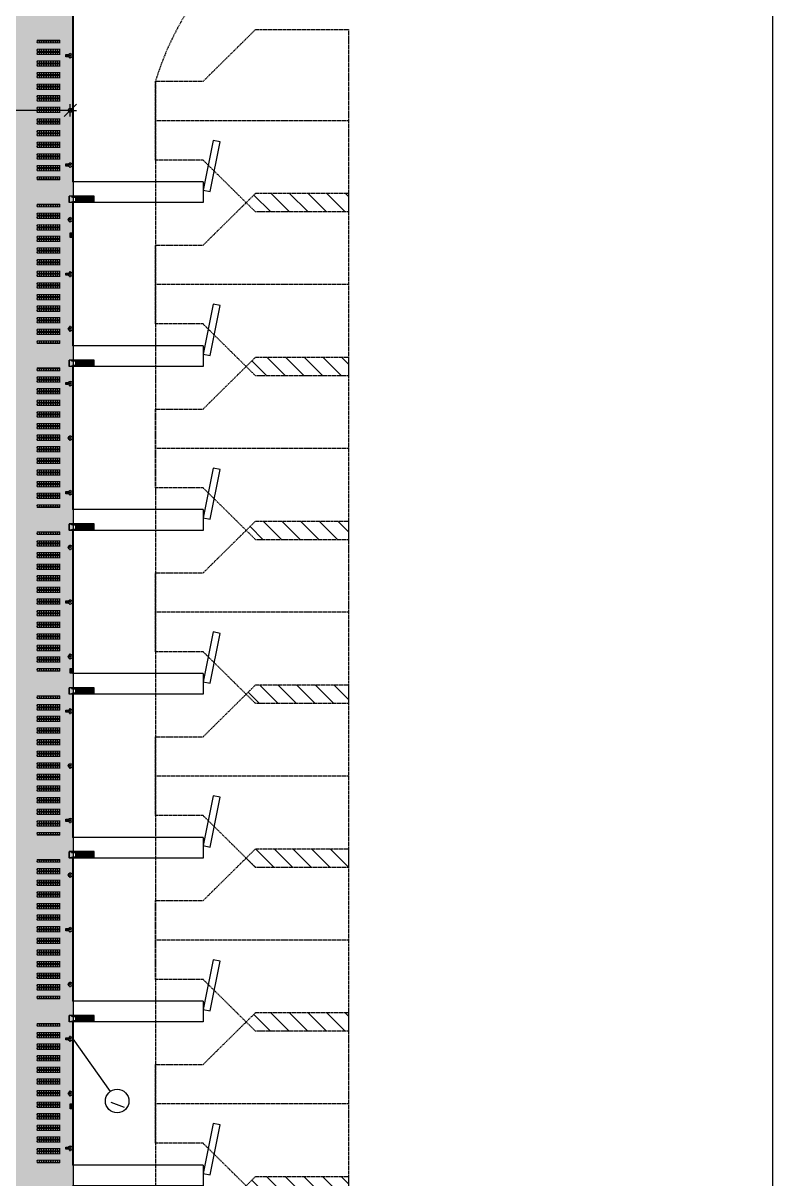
# Model space of a CAD drawing. Header units: millimetres. Extents: x -1 to 12300, y -1929 to 2470.
# Drawn here: x 7260.5 to 7441.1, y -1033.8 to -755.2 of the extents above; entities that cross this region are included whole.
import ezdxf

# ---------------------------------------------------------------- set-up
doc = ezdxf.new("R2010")
doc.units = ezdxf.units.MM
for name, pattern in [('DASHDOTBERNUZ', [0.8, 0.4, -0.2, 0, -0.2]), ('DGN Style 1', [0.6, 0, -0.6]), ('HIDDENBERNUZ', [0.3, 0.2, -0.1])]:
    doc.linetypes.add(name, pattern=pattern)
doc.layers.get('0').update_dxf_attribs({"color": 250})
for name, color, linetype in [('01C', 250, 'Continuous'), ('01cotes', 200, 'Continuous'), ('01TXTINCENDIext', 7, 'Continuous'), ('01TXTINCENDIman', 7, 'Continuous'), ('01TXTmaterial', 31, 'Continuous'), ('05CPIL', 250, 'Continuous'), ('0fingers', 250, 'Continuous'), ('0parquing', 250, 'HIDDENBERNUZ'), ('0serveis', 6, 'HIDDENBERNUZ'), ('0Terminal', 250, 'Continuous'), ('espais terminal', 9, 'Continuous')]:
    doc.layers.add(name, color=color, linetype=linetype)
doc.layers.add('TR-AUX-OFICINES', color=9, linetype='Continuous', plot=False)
doc.layers.add('viewport', color=241, linetype='Continuous', plot=False)
doc.styles.add('_FERROS', font='romans.shx', dxfattribs={"width": 0.9})
doc.styles.add('_PEGATINES', font='romans.shx', dxfattribs={"width": 0.9, "oblique": 20})
doc.dimstyles.new('_100PS1500', dxfattribs={"dimtxt": 3.2, "dimasz": 3, "dimexe": 0.18, "dimexo": 0.0625, "dimgap": 2, "dimtad": 1, "dimrnd": 0.01, "dimzin": 12, "dimdsep": 46, "dimtxsty": '_FERROS', "dimblk": 'OBLIQUE', "dimcen": 0.09, "dimdle": 0.5, "dimse1": 1, "dimse2": 1, "dimclrt": 7, "dimadec": 0, "dimazin": 0, "dimtfac": 1, "dimtix": 1, "dimtmove": 2, "dimatfit": 3, "dimldrblk": 'OBLIQUE', "dimfxl": 1, "dimtvp": 0.882353, "dimtolj": 1, "dimtzin": 0, "dimarcsym": 0})
pattern_1 = [(360, (37.508332, -17.139966), (2e-18, 0.01), [])]

# ---------------------------------------------------------------- blocks, each defined once
blk = doc.blocks.new('PK-PETIT')
at = {"layer": '01C'}
for p, q in [((11.5, -14.75), (-20, -14.75)), ((11.5, -14.75), (11.5, -19.75)), ((11.5, -19.75), (-20, -19.75))]:
    blk.add_line(p, q, dxfattribs=at)
at = {"layer": '0fingers'}
blk.add_lwpolyline([(11.5, -16.75), (13.16, -17.08), (15.57, -5.07), (13.91, -4.74)], close=True, dxfattribs=at)
at = {"layer": '0parquing'}
for points in [[(46.5, -22), (24.14, -22), (11.5, -9.5), (0, -9.5), (0, 9.5), (11.5, 9.5), (24.14, 22), (46.5, 22), (46.5, -22)], [(46.5, 0), (0, 0)]]:
    blk.add_lwpolyline(points, dxfattribs=at)
blk = doc.blocks.new('_PIL0')
at = {"color": 3, "linetype": 'DASHDOTBERNUZ', "ltscale": 0.4}
for p, q in [((0.7, 0), (-0.7, 0)), ((0, -0.7), (0, 0.7))]:
    blk.add_line(p, q, dxfattribs=at)
blk.add_circle((0, 0), 0.5)
blk = doc.blocks.new('A$C365033A8')
at = {"linetype": 'Continuous', "lineweight": 0, "flags": 128}
blk.add_lwpolyline([(0.77, 0.17), (0.63, 0.7), (0, 0.53), (0.14, 0)], close=True, dxfattribs=at)
at = {"linetype": 'DGN Style 1', "lineweight": 0, "flags": 128}
blk.add_lwpolyline([(0.64, 0.64), (0.75, 0.22), (0.77, 0.17), (0.14, 0), (0, 0.53), (0.63, 0.7)], close=True, dxfattribs=at)
at = {"linetype": 'Continuous', "lineweight": 0, "flags": 128}
blk.add_lwpolyline([(0.64, 0.64), (0.13, 0.5), (0.24, 0.09), (0.75, 0.22)], dxfattribs=at)
blk = doc.blocks.new('CADIRES')
at = {"layer": '01C', "xscale": -1, "rotation": 104.8649578604252}
for p in [(0.51, 2.94), (1.06, 2.94), (1.61, 2.94), (2.16, 2.94), (2.71, 2.94), (3.26, 2.94), (3.81, 2.94), (4.36, 2.94), (4.91, 2.94), (5.46, 2.94)]:
    blk.add_blockref('A$C365033A8', p, dxfattribs=at)
at = {"layer": '01C', "rotation": 75.13504216545468}
for p in [(0.51, -0.14), (1.06, -0.14), (1.61, -0.14), (2.16, -0.14), (2.71, -0.14), (3.26, -0.14), (3.81, -0.14), (4.36, -0.14), (4.91, -0.14), (5.46, -0.14)]:
    blk.add_blockref('A$C365033A8', p, dxfattribs=at)
blk = doc.blocks.new('*U42')
at = {"layer": '01C'}
blk.add_blockref('CADIRES', (-2.75, -1.4), dxfattribs=at)
blk = doc.blocks.new('*U41')
at = {"layer": '01C', "color": 0, "linetype": 'ByBlock', "lineweight": -2, "transparency": 16777216}
for p in [(0, 30.8), (0, 28), (0, 25.2), (0, 22.4), (0, 19.6), (0, 16.8), (0, 14), (0, 11.2), (0, 8.4), (0, 5.6), (0, 2.8), (0, 0)]:
    blk.add_blockref('*U42', p, dxfattribs=at)
blk = doc.blocks.new('*U44')
at = {"layer": '01C'}
blk.add_blockref('CADIRES', (-2.75, -1.4), dxfattribs=at)
blk = doc.blocks.new('*U43')
at = {"layer": '01C', "color": 0, "linetype": 'ByBlock', "lineweight": -2, "transparency": 16777216}
for p in [(0, 30.8), (0, 28), (0, 25.2), (0, 22.4), (0, 19.6), (0, 16.8), (0, 14), (0, 11.2), (0, 8.4), (0, 5.6), (0, 2.8), (0, 0)]:
    blk.add_blockref('*U44', p, dxfattribs=at)
blk = doc.blocks.new('*U46')
at = {"layer": '01C'}
blk.add_blockref('CADIRES', (-2.75, -1.4), dxfattribs=at)
blk = doc.blocks.new('*U45')
at = {"layer": '01C', "color": 0, "linetype": 'ByBlock', "lineweight": -2, "transparency": 16777216}
for p in [(0, 30.8), (0, 28), (0, 25.2), (0, 22.4), (0, 19.6), (0, 16.8), (0, 14), (0, 11.2), (0, 8.4), (0, 5.6), (0, 2.8), (0, 0)]:
    blk.add_blockref('*U46', p, dxfattribs=at)
blk = doc.blocks.new('*U48')
at = {"layer": '01C'}
blk.add_blockref('CADIRES', (-2.75, -1.4), dxfattribs=at)
blk = doc.blocks.new('*U47')
at = {"layer": '01C', "color": 0, "linetype": 'ByBlock', "lineweight": -2, "transparency": 16777216}
for p in [(0, 30.8), (0, 28), (0, 25.2), (0, 22.4), (0, 19.6), (0, 16.8), (0, 14), (0, 11.2), (0, 8.4), (0, 5.6), (0, 2.8), (0, 0)]:
    blk.add_blockref('*U48', p, dxfattribs=at)
blk = doc.blocks.new('*U50')
at = {"layer": '01C'}
blk.add_blockref('CADIRES', (-2.75, -1.4), dxfattribs=at)
blk = doc.blocks.new('*U49')
at = {"layer": '01C', "color": 0, "linetype": 'ByBlock', "lineweight": -2, "transparency": 16777216}
for p in [(0, 30.8), (0, 28), (0, 25.2), (0, 22.4), (0, 19.6), (0, 16.8), (0, 14), (0, 11.2), (0, 8.4), (0, 5.6), (0, 2.8), (0, 0)]:
    blk.add_blockref('*U50', p, dxfattribs=at)
blk = doc.blocks.new('*U52')
at = {"layer": '01C'}
blk.add_blockref('CADIRES', (-2.75, -1.4), dxfattribs=at)
blk = doc.blocks.new('*U51')
at = {"layer": '01C', "color": 0, "linetype": 'ByBlock', "lineweight": -2, "transparency": 16777216}
for p in [(0, 30.8), (0, 28), (0, 25.2), (0, 22.4), (0, 19.6), (0, 16.8), (0, 14), (0, 11.2), (0, 8.4), (0, 5.6), (0, 2.8), (0, 0)]:
    blk.add_blockref('*U52', p, dxfattribs=at)
blk = doc.blocks.new('A$C47A048D5')
at = {"layer": '01C', "linetype": 'Continuous'}
h = blk.add_hatch(dxfattribs=at)
h.set_pattern_fill('USER', color=256, scale=0.01, pattern_type=0)
h.set_pattern_definition(pattern_1)
h.paths.add_polyline_path([(6.02, 1.37), (6.02, 1.44), (0.57, 1.44), (0.57, 1.37)])
h = blk.add_hatch(dxfattribs=at)
h.set_pattern_fill('USER', color=256, scale=0.01, pattern_type=0)
h.set_pattern_definition(pattern_1)
h.paths.add_polyline_path([(6.02, 0.12), (6.02, 0.2), (0.57, 0.2), (0.57, 0.12)])
for p, q in [((6.02, 1.56), (0, 1.56)), ((0, 1.56), (0, 1.53)), ((0, 1.53), (0, 0)), ((6.02, 0), (0, 0)), ((6.02, 1.53), (0.03, 1.53)), ((0.03, 0.03), (0.03, 1.53)), ((6.02, 0.03), (0.03, 0.03)), ((0.57, 1.37), (0.57, 1.44)), ((0.57, 1.44), (6.02, 1.44)), ((6.02, 1.37), (0.57, 1.37)), ((0.57, 0.12), (0.57, 0.2)), ((0.57, 0.2), (6.02, 0.2)), ((0.57, 0.12), (6.02, 0.12)), ((0.88, 1.53), (0.91, 1.53)), ((0.88, 1.33), (0.89, 1.33)), ((0.91, 0.23), (0.88, 0.23)), ((0.91, 0.03), (0.88, 0.03)), ((0.89, 1.33), (0.91, 1.33)), ((0.91, 1.53), (0.91, 1.44)), ((0.91, 1.37), (0.91, 1.33)), ((0.91, 1.33), (1.58, 1.33)), ((1.58, 0.23), (0.91, 0.23)), ((0.91, 0.23), (0.91, 0.2)), ((0.91, 0.12), (0.91, 0.03)), ((1.47, 1.53), (1.47, 1.44)), ((1.47, 1.37), (1.47, 1.33)), ((1.47, 0.2), (1.47, 0.23)), ((1.47, 0.12), (1.47, 0.03)), ((1.58, 1.33), (1.58, 0.23)), ((1.58, 1.33), (6, 1.33)), ((1.58, 1.28), (6.02, 1.28)), ((1.58, 1.23), (6.02, 1.23)), ((1.58, 1.18), (6.02, 1.18)), ((1.58, 1.13), (6.02, 1.13)), ((1.58, 1.08), (6.02, 1.08)), ((1.58, 1.03), (6.02, 1.03)), ((1.58, 0.98), (6.02, 0.98)), ((1.58, 0.93), (6.02, 0.93)), ((1.58, 0.88), (6.02, 0.88)), ((1.58, 0.83), (6.02, 0.83)), ((1.58, 0.78), (6.02, 0.78)), ((1.58, 0.73), (6.02, 0.73)), ((1.58, 0.68), (6.02, 0.68)), ((1.58, 0.63), (6.02, 0.63)), ((1.58, 0.58), (6.02, 0.58)), ((1.58, 0.53), (6.02, 0.53)), ((1.58, 0.48), (6.02, 0.48)), ((1.58, 0.43), (6.02, 0.43)), ((1.58, 0.38), (6.02, 0.38)), ((1.58, 0.33), (6.02, 0.33)), ((1.58, 0.28), (6.02, 0.28)), ((5.76, 0.23), (1.58, 0.23)), ((1.58, 0.23), (6.02, 0.23)), ((6.02, 0.23), (5.76, 0.23)), ((6, 1.33), (6.02, 1.33))]:
    blk.add_line(p, q, dxfattribs=at)
at = {"layer": '01C'}
blk.add_line((6.02, 0), (6.02, 1.56), dxfattribs=at)
at = {"layer": '01C', "linetype": 'Continuous'}
for centre, radius, start, end in [((1.27, 1.39), 0.417, 161.6493, 172.8122), ((1.27, 0.18), 0.417, 187.1878, 198.3507), ((1.28, 1.46), 0.428, 192.3446, 195.0345), ((0.88, 1.35), 0.0175, 196.5618, 261.2733), ((0.88, 0.21), 0.0175, 98.7267, 163.4382), ((1.28, 0.11), 0.428, 164.9655, 167.6554), ((0.89, 1.51), 0.0175, 96.5843, 160.5151), ((0.89, 0.05), 0.0175, 199.4849, 263.4157)]:
    blk.add_arc(centre, radius, start, end, dxfattribs=at)
blk = doc.blocks.new('_Oblique')
for p, q in [((0, -0.5), (0, 0.5)), ((0, 0), (0.5, 0))]:
    blk.add_line(p, q)
at = {"layer": '01C', "color": 7, "linetype": 'ByBlock', "lineweight": -2}
blk.add_line((-0.5, -0.5), (0.5, 0.5), dxfattribs=at)
blk = doc.blocks.new('*D234')
at = {"layer": '01cotes', "color": 0, "lineweight": -2, "transparency": 16777216}
blk.add_line((7272.39, -776.19), (7200.39, -776.19), dxfattribs=at)
at = {"layer": 'DEFPOINTS', "color": 0, "transparency": 16777216}
for p in [(7200.89, -776.19), (7200.89, -776.19), (7271.89, -776.19)]:
    blk.add_point(p, dxfattribs=at)
at = {"layer": '01cotes', "color": 0, "lineweight": -2, "transparency": 16777216, "xscale": 3, "yscale": 3, "zscale": 3, "rotation": 180}
blk.add_blockref('_Oblique', (7200.89, -776.19), dxfattribs=at)
at = {"layer": '01cotes', "color": 0, "lineweight": -2, "transparency": 16777216, "xscale": 3, "yscale": 3, "zscale": 3}
blk.add_blockref('_Oblique', (7271.89, -776.19), dxfattribs=at)
at = {"layer": '01cotes', "color": 7, "transparency": 16777216, "insert": (7236.39, -779.79), "char_height": 3.2, "attachment_point": 5, "rotation": 180, "style": '_FERROS'}
blk.add_mtext('\\A1;71m', dxfattribs=at)
blk = doc.blocks.new('*U238')
at = {"layer": '01C'}
blk.add_blockref('CADIRES', (-2.75, -1.4), dxfattribs=at)
blk = doc.blocks.new('*U237')
at = {"layer": '01C', "color": 0, "linetype": 'ByBlock', "lineweight": -2, "transparency": 16777216}
for p in [(0, 30.8), (0, 28), (0, 25.2), (0, 22.4), (0, 19.6), (0, 16.8), (0, 14), (0, 11.2), (0, 8.4), (0, 5.6), (0, 2.8), (0, 0)]:
    blk.add_blockref('*U238', p, dxfattribs=at)
blk = doc.blocks.new('A$C39DC0D00')
at = {"layer": '01TXTINCENDIext'}
h = blk.add_hatch(color=7, dxfattribs=at)
h.dxf.hatch_style = 1
h.paths.add_polyline_path([(0.53, 0.54), (0, 0.54), (0, 0), (0.53, 0)])
h.paths.add_polyline_path([(0.51, 0.51), (0.51, 0.03, -0.414214), (0.5, 0.02), (0.03, 0.02, -0.414214), (0.02, 0.03), (0.02, 0.51, -0.414214), (0.03, 0.52), (0.5, 0.52, -0.414214)], flags=16)
h.paths.add_polyline_path([(0.35, 0.45), (0.34, 0.44), (0.34, 0.45), (0.33, 0.45), (0.32, 0.45), (0.32, 0.45), (0.31, 0.45), (0.31, 0.45), (0.29, 0.45), (0.27, 0.45), (0.27, 0.45), (0.27, 0.45), (0.27, 0.45), (0.27, 0.44), (0.27, 0.44), (0.28, 0.43), (0.28, 0.42, -0.120407), (0.33, 0.4, -0.22624), (0.33, 0.39), (0.33, 0.05, -0.414214), (0.32, 0.04), (0.21, 0.04, -0.414214), (0.19, 0.05), (0.19, 0.08), (0.17, 0.08), (0.17, 0.08), (0.17, 0.1), (0.17, 0.1), (0.17, 0.11), (0.17, 0.11), (0.17, 0.14), (0.17, 0.14), (0.17, 0.14), (0.17, 0.17), (0.16, 0.19), (0.14, 0.24), (0.13, 0.27), (0.12, 0.29), (0.12, 0.31), (0.11, 0.33), (0.11, 0.35), (0.11, 0.38), (0.12, 0.39), (0.13, 0.4), (0.14, 0.42), (0.15, 0.43), (0.16, 0.44), (0.18, 0.44), (0.2, 0.45), (0.22, 0.46), (0.24, 0.46), (0.25, 0.46), (0.25, 0.46), (0.28, 0.48), (0.31, 0.49), (0.33, 0.5), (0.33, 0.49), (0.32, 0.49), (0.29, 0.47), (0.28, 0.47), (0.29, 0.47), (0.31, 0.46), (0.33, 0.46), (0.35, 0.45), (0.35, 0.45)], flags=0)
h.paths.add_polyline_path([(0.25, 0.44), (0.25, 0.44), (0.25, 0.44), (0.25, 0.44), (0.25, 0.43), (0.24, 0.42, 0.110621), (0.2, 0.4, 0.22624), (0.19, 0.39), (0.19, 0.1), (0.19, 0.1), (0.18, 0.1), (0.18, 0.11), (0.19, 0.11), (0.19, 0.14), (0.18, 0.14), (0.18, 0.15), (0.18, 0.17), (0.17, 0.2), (0.16, 0.23), (0.14, 0.27), (0.13, 0.3), (0.13, 0.33), (0.12, 0.35), (0.13, 0.37), (0.13, 0.39), (0.14, 0.41), (0.16, 0.42), (0.18, 0.43), (0.21, 0.44), (0.22, 0.44)], flags=0)
h = blk.add_hatch(color=10, dxfattribs=at)
h.paths.add_polyline_path([(0.51, 0.51, 0.414214), (0.5, 0.52), (0.03, 0.52, 0.414214), (0.02, 0.51), (0.02, 0.03, 0.414214), (0.03, 0.02), (0.5, 0.02, 0.414214), (0.51, 0.03)])
h.paths.add_polyline_path([(0.12, 0.31), (0.11, 0.33), (0.11, 0.35), (0.11, 0.38), (0.12, 0.39), (0.13, 0.4), (0.14, 0.42), (0.15, 0.43), (0.16, 0.44), (0.18, 0.44), (0.2, 0.45), (0.22, 0.46), (0.24, 0.46), (0.25, 0.46), (0.25, 0.46), (0.28, 0.48), (0.31, 0.49), (0.33, 0.5), (0.33, 0.49), (0.32, 0.49), (0.29, 0.47), (0.28, 0.47), (0.29, 0.47), (0.31, 0.46), (0.33, 0.46), (0.35, 0.45), (0.35, 0.45), (0.35, 0.45), (0.34, 0.44), (0.34, 0.45), (0.33, 0.45), (0.32, 0.45), (0.32, 0.45), (0.31, 0.45), (0.31, 0.45), (0.29, 0.45), (0.27, 0.45), (0.27, 0.45), (0.27, 0.45), (0.27, 0.45), (0.27, 0.44), (0.27, 0.44), (0.28, 0.43), (0.28, 0.42, -0.120407), (0.33, 0.4, -0.22624), (0.33, 0.39), (0.33, 0.05, -0.414214), (0.32, 0.04), (0.21, 0.04, -0.414214), (0.19, 0.05), (0.19, 0.08), (0.17, 0.08), (0.17, 0.08), (0.17, 0.1), (0.17, 0.1), (0.17, 0.11), (0.17, 0.11), (0.17, 0.14), (0.17, 0.14), (0.17, 0.14), (0.17, 0.17), (0.16, 0.19), (0.14, 0.24), (0.13, 0.27), (0.12, 0.29)], flags=16)
h.paths.add_polyline_path([(0.13, 0.33), (0.12, 0.35), (0.13, 0.37), (0.13, 0.39), (0.14, 0.41), (0.16, 0.42), (0.18, 0.43), (0.21, 0.44), (0.22, 0.44), (0.25, 0.44), (0.25, 0.44), (0.25, 0.44), (0.25, 0.44), (0.25, 0.43), (0.24, 0.42, 0.110621), (0.2, 0.4, 0.22624), (0.19, 0.39), (0.19, 0.1), (0.19, 0.1), (0.18, 0.1), (0.18, 0.11), (0.19, 0.11), (0.19, 0.14), (0.18, 0.14), (0.18, 0.15), (0.18, 0.17), (0.17, 0.2), (0.16, 0.23), (0.14, 0.27), (0.13, 0.3)], flags=0)
h.paths.add_polyline_path([(0.19, 0.39, -0.22624), (0.2, 0.4, -0.110621), (0.24, 0.42), (0.25, 0.43), (0.25, 0.44), (0.25, 0.44), (0.25, 0.44), (0.25, 0.44), (0.22, 0.44), (0.21, 0.44), (0.18, 0.43), (0.16, 0.42), (0.14, 0.41), (0.13, 0.39), (0.13, 0.37), (0.12, 0.35), (0.13, 0.33), (0.13, 0.3), (0.14, 0.27), (0.16, 0.23), (0.17, 0.2), (0.18, 0.17), (0.18, 0.15), (0.18, 0.14), (0.19, 0.14), (0.19, 0.11), (0.18, 0.11), (0.18, 0.1), (0.19, 0.1), (0.19, 0.1)], flags=0)
h = blk.add_hatch(color=255, dxfattribs=at)
h.paths.add_polyline_path([(0.33, 0.39, 0.22624), (0.33, 0.4, 0.120407), (0.28, 0.42), (0.28, 0.43), (0.27, 0.44), (0.27, 0.44), (0.27, 0.45), (0.27, 0.45), (0.27, 0.45), (0.27, 0.45), (0.29, 0.45), (0.31, 0.45), (0.31, 0.45), (0.32, 0.45), (0.32, 0.45), (0.33, 0.45), (0.34, 0.45), (0.34, 0.44), (0.35, 0.45), (0.35, 0.45), (0.35, 0.45), (0.33, 0.46), (0.31, 0.46), (0.29, 0.47), (0.28, 0.47), (0.29, 0.47), (0.32, 0.49), (0.33, 0.49), (0.33, 0.5), (0.31, 0.49), (0.28, 0.48), (0.25, 0.46), (0.25, 0.46), (0.24, 0.46), (0.22, 0.46), (0.2, 0.45), (0.18, 0.44), (0.16, 0.44), (0.15, 0.43), (0.14, 0.42), (0.13, 0.4), (0.12, 0.39), (0.11, 0.38), (0.11, 0.35), (0.11, 0.33), (0.12, 0.31), (0.12, 0.29), (0.13, 0.27), (0.14, 0.24), (0.16, 0.19), (0.17, 0.17), (0.17, 0.14), (0.17, 0.14), (0.17, 0.14), (0.17, 0.11), (0.17, 0.11), (0.17, 0.1), (0.17, 0.1), (0.17, 0.08), (0.17, 0.08), (0.19, 0.08), (0.19, 0.05, 0.414214), (0.21, 0.04), (0.32, 0.04, 0.414214), (0.33, 0.05)])
h.paths.add_polyline_path([(0.19, 0.1), (0.19, 0.1), (0.18, 0.1), (0.18, 0.11), (0.19, 0.11), (0.19, 0.14), (0.18, 0.14), (0.18, 0.15), (0.18, 0.17), (0.17, 0.2), (0.16, 0.23), (0.14, 0.27), (0.13, 0.3), (0.13, 0.33), (0.12, 0.35), (0.13, 0.37), (0.13, 0.39), (0.14, 0.41), (0.16, 0.42), (0.18, 0.43), (0.21, 0.44), (0.22, 0.44), (0.25, 0.44), (0.25, 0.44), (0.25, 0.44), (0.25, 0.44), (0.25, 0.43), (0.24, 0.42, 0.110621), (0.2, 0.4, 0.22624), (0.19, 0.39)], flags=16)
blk.add_hatch(color=10, dxfattribs=at).paths.add_polyline_path([(0.19, 0.39, -0.22624), (0.2, 0.4, -0.110621), (0.24, 0.42), (0.25, 0.43), (0.25, 0.44), (0.25, 0.44), (0.25, 0.44), (0.25, 0.44), (0.22, 0.44), (0.21, 0.44), (0.18, 0.43), (0.16, 0.42), (0.14, 0.41), (0.13, 0.39), (0.13, 0.37), (0.12, 0.35), (0.13, 0.33), (0.13, 0.3), (0.14, 0.27), (0.16, 0.23), (0.17, 0.2), (0.18, 0.17), (0.18, 0.15), (0.18, 0.14), (0.19, 0.14), (0.19, 0.11), (0.18, 0.11), (0.18, 0.1), (0.19, 0.1), (0.19, 0.1)])
at = {"layer": '01TXTINCENDIext', "color": 255}
for p, q in [((0.02, 0.03), (0.02, 0.51)), ((0.03, 0.52), (0.5, 0.52)), ((0.5, 0.02), (0.03, 0.02)), ((0.51, 0.51), (0.51, 0.03))]:
    blk.add_line(p, q, dxfattribs=at)
at = {"layer": '01TXTINCENDIext', "color": 7}
blk.add_lwpolyline([(0, 0.54), (0.53, 0.54), (0.53, 0), (0, 0)], close=True, dxfattribs=at)
at = {"layer": '01TXTINCENDIext', "color": 255}
for points in [[(0.28, 0.42), (0.28, 0.43), (0.27, 0.44), (0.27, 0.44), (0.27, 0.45), (0.27, 0.45), (0.27, 0.45), (0.27, 0.45), (0.29, 0.45), (0.31, 0.45), (0.31, 0.45), (0.32, 0.45), (0.32, 0.45), (0.33, 0.45), (0.34, 0.45), (0.34, 0.44), (0.35, 0.45), (0.35, 0.45), (0.35, 0.45), (0.33, 0.46), (0.31, 0.46), (0.29, 0.47), (0.28, 0.47), (0.29, 0.47), (0.32, 0.49), (0.33, 0.49), (0.33, 0.5), (0.31, 0.49), (0.28, 0.48), (0.25, 0.46), (0.25, 0.46), (0.24, 0.46), (0.22, 0.46), (0.2, 0.45), (0.18, 0.44), (0.16, 0.44), (0.15, 0.43), (0.14, 0.42), (0.13, 0.4), (0.12, 0.39), (0.11, 0.38), (0.11, 0.35), (0.11, 0.33), (0.12, 0.31), (0.12, 0.29), (0.13, 0.27), (0.14, 0.24), (0.16, 0.19), (0.17, 0.17), (0.17, 0.14), (0.17, 0.14), (0.17, 0.14), (0.17, 0.11), (0.17, 0.11), (0.17, 0.1), (0.17, 0.1), (0.17, 0.08), (0.17, 0.08), (0.19, 0.08)], [(0.19, 0.1), (0.19, 0.1), (0.18, 0.1), (0.18, 0.11), (0.19, 0.11), (0.19, 0.14), (0.18, 0.14), (0.18, 0.15), (0.18, 0.17), (0.17, 0.2), (0.16, 0.23), (0.14, 0.27), (0.13, 0.3), (0.13, 0.33), (0.12, 0.35), (0.13, 0.37), (0.13, 0.39), (0.14, 0.41), (0.16, 0.42), (0.18, 0.43), (0.21, 0.44), (0.22, 0.44), (0.25, 0.44), (0.25, 0.44), (0.25, 0.44), (0.25, 0.44), (0.25, 0.43), (0.24, 0.42)], [(0.19, 0.39), (0.19, 0.1)]]:
    blk.add_lwpolyline(points, dxfattribs=at)
blk.add_lwpolyline([(0.19, 0.08), (0.19, 0.05, 0.414214), (0.21, 0.04), (0.32, 0.04, 0.414214), (0.33, 0.05), (0.33, 0.39)], format="xyb", dxfattribs=at)
for centre, radius, start, end in [((0.03, 0.51), 0.0144, 90, 180), ((0.03, 0.03), 0.0144, 180, 270), ((0.21, 0.39), 0.0128, 129.008, 180), ((0.26, 0.32), 0.105, 103.7582, 129.008), ((0.26, 0.32), 0.105, 50.992, 78.4551), ((0.32, 0.39), 0.0128, 0, 50.992), ((0.5, 0.51), 0.0144, 0, 90), ((0.5, 0.03), 0.0144, 270, 0)]:
    blk.add_arc(centre, radius, start, end, dxfattribs=at)
blk = doc.blocks.new('MANGERA')
at = {"layer": '01TXTINCENDIext'}
h = blk.add_hatch(color=7, dxfattribs=at)
h.dxf.hatch_style = 1
h.paths.add_polyline_path([(0.53, 0.54), (0, 0.54), (0, 0), (0.53, 0)])
h.paths.add_polyline_path([(0.03, 0.52), (0.5, 0.52, -0.414214), (0.51, 0.51), (0.51, 0.03, -0.414214), (0.5, 0.02), (0.03, 0.02, -0.414214), (0.02, 0.03), (0.02, 0.51, -0.414214)], flags=16)
h.paths.add_polyline_path([(0.1, 0.49), (0.11, 0.49), (0.11, 0.2), (0.1, 0.2)], flags=0)
h.paths.add_polyline_path([(0.15, 0.48), (0.15, 0.18, -1), (0.12, 0.18), (0.12, 0.48, -1)], flags=0)
h.paths.add_polyline_path([(0.19, 0.48), (0.19, 0.2, -1), (0.16, 0.2), (0.16, 0.48, -1)], flags=0)
h.paths.add_polyline_path([(0.22, 0.48), (0.22, 0.2, -1), (0.2, 0.2), (0.2, 0.48, -1)], flags=0)
h.paths.add_polyline_path([(0.26, 0.48), (0.26, 0.2, -1), (0.23, 0.2), (0.23, 0.48, -1)], flags=0)
h.paths.add_polyline_path([(0.3, 0.48), (0.3, 0.2, -1), (0.27, 0.2), (0.27, 0.48, -1)], flags=0)
h.paths.add_polyline_path([(0.31, 0.49), (0.31, 0.49), (0.31, 0.35), (0.37, 0.35, -25.210419), (0.37, 0.35), (0.31, 0.35), (0.31, 0.2), (0.31, 0.2)], flags=0)
h.paths.add_polyline_path([(0.11, 0.16), (0.15, 0.16), (0.15, 0.15), (0.11, 0.15)], flags=0)
h.paths.add_polyline_path([(0.4, 0.38), (0.4, 0.35), (0.37, 0.35, -0.36031)], flags=0)
h.paths.add_polyline_path([(0.12, 0.15), (0.15, 0.15), (0.15, 0.12), (0.12, 0.12)], flags=0)
h.paths.add_polyline_path([(0.37, 0.35), (0.4, 0.35), (0.4, 0.32, -0.36031)], flags=0)
h.paths.add_polyline_path([(0.41, 0.38, -0.36031), (0.44, 0.35), (0.41, 0.35)], flags=0)
h.paths.add_polyline_path([(0.11, 0.12), (0.15, 0.12), (0.15, 0.11), (0.11, 0.11)], flags=0)
h.paths.add_polyline_path([(0.41, 0.35), (0.44, 0.35, -0.36031), (0.41, 0.32)], flags=0)
h.paths.add_polyline_path([(0.12, 0.1), (0.15, 0.1), (0.14, 0.07), (0.12, 0.07)], flags=0)
h.paths.add_polyline_path([(0.13, 0.06), (0.14, 0.06), (0.14, 0.05), (0.13, 0.05)], flags=0)
h = blk.add_hatch(color=10, dxfattribs=at)
h.paths.add_polyline_path([(0.03, 0.52, 0.414214), (0.02, 0.51), (0.02, 0.03, 0.414214), (0.03, 0.02), (0.5, 0.02, 0.414214), (0.51, 0.03), (0.51, 0.51, 0.414214), (0.5, 0.52)])
h.paths.add_polyline_path([(0.37, 0.35), (0.31, 0.35), (0.31, 0.2), (0.31, 0.2), (0.31, 0.49), (0.31, 0.49), (0.31, 0.35), (0.37, 0.35, -25.210419)], flags=16)
h.paths.add_polyline_path([(0.41, 0.38, -0.36031), (0.44, 0.35), (0.41, 0.35)], flags=0)
h.paths.add_polyline_path([(0.4, 0.38), (0.4, 0.35), (0.37, 0.35, -0.36031)], flags=0)
h.paths.add_polyline_path([(0.44, 0.35, -0.36031), (0.41, 0.32), (0.41, 0.35)], flags=0)
h.paths.add_polyline_path([(0.4, 0.35), (0.4, 0.32, -0.36031), (0.37, 0.35)], flags=0)
h.paths.add_polyline_path([(0.3, 0.2, -1), (0.27, 0.2), (0.27, 0.48, -1), (0.3, 0.48)], flags=16)
h.paths.add_polyline_path([(0.26, 0.2, -1), (0.23, 0.2), (0.23, 0.48, -1), (0.26, 0.48)], flags=16)
h.paths.add_polyline_path([(0.22, 0.2, -1), (0.2, 0.2), (0.2, 0.48, -1), (0.22, 0.48)], flags=16)
h.paths.add_polyline_path([(0.19, 0.2, -1), (0.16, 0.2), (0.16, 0.48, -1), (0.19, 0.48)], flags=16)
h.paths.add_polyline_path([(0.15, 0.18, -1), (0.12, 0.18), (0.12, 0.48, -1), (0.15, 0.48)], flags=16)
h.paths.add_polyline_path([(0.11, 0.2), (0.1, 0.2), (0.1, 0.49), (0.11, 0.49)], flags=16)
h.paths.add_polyline_path([(0.15, 0.16), (0.15, 0.15), (0.11, 0.15), (0.11, 0.16)], flags=16)
h.paths.add_polyline_path([(0.15, 0.15), (0.15, 0.12), (0.12, 0.12), (0.12, 0.15)], flags=16)
h.paths.add_polyline_path([(0.15, 0.12), (0.15, 0.11), (0.11, 0.11), (0.11, 0.12)], flags=16)
h.paths.add_polyline_path([(0.15, 0.1), (0.14, 0.07), (0.12, 0.07), (0.12, 0.1)], flags=16)
h.paths.add_polyline_path([(0.14, 0.06), (0.14, 0.05), (0.13, 0.05), (0.13, 0.06)], flags=16)
h = blk.add_hatch(color=7, dxfattribs=at)
h.dxf.hatch_style = 1
h.paths.add_polyline_path([(0.15, 0.48, 1), (0.12, 0.48), (0.12, 0.18, 1), (0.15, 0.18)])
h.paths.add_polyline_path([(0.19, 0.48, 1), (0.16, 0.48), (0.16, 0.2, 1), (0.19, 0.2)])
h.paths.add_polyline_path([(0.22, 0.48, 1), (0.2, 0.48), (0.2, 0.2, 1), (0.22, 0.2)])
h.paths.add_polyline_path([(0.26, 0.48, 1), (0.23, 0.48), (0.23, 0.2, 1), (0.26, 0.2)])
h.paths.add_polyline_path([(0.3, 0.48, 1), (0.27, 0.48), (0.27, 0.2, 1), (0.3, 0.2)])
h.paths.add_polyline_path([(0.11, 0.49), (0.1, 0.49), (0.1, 0.2), (0.11, 0.2)])
h.paths.add_polyline_path([(0.31, 0.49), (0.31, 0.49), (0.31, 0.2), (0.31, 0.2)])
h.paths.add_polyline_path([(0.37, 0.35), (0.31, 0.35), (0.31, 0.35), (0.37, 0.35, 25.210419)])
h.paths.add_polyline_path([(0.37, 0.35), (0.4, 0.35), (0.4, 0.32, -0.36031)], flags=16)
h.paths.add_polyline_path([(0.37, 0.35, -0.36031), (0.4, 0.38), (0.4, 0.35)], flags=16)
h.paths.add_polyline_path([(0.41, 0.35), (0.44, 0.35, -0.36031), (0.41, 0.32)], flags=16)
h.paths.add_polyline_path([(0.41, 0.35), (0.41, 0.38, -0.36031), (0.44, 0.35)], flags=16)
h.paths.add_polyline_path([(0.15, 0.16), (0.11, 0.16), (0.11, 0.15), (0.15, 0.15)])
h.paths.add_polyline_path([(0.15, 0.15), (0.12, 0.15), (0.12, 0.12), (0.15, 0.12)])
h.paths.add_polyline_path([(0.15, 0.12), (0.11, 0.12), (0.11, 0.11), (0.15, 0.11)])
h.paths.add_polyline_path([(0.15, 0.1), (0.12, 0.1), (0.12, 0.07), (0.14, 0.07)])
h.paths.add_polyline_path([(0.14, 0.06), (0.13, 0.06), (0.13, 0.05), (0.14, 0.05)])
at = {"layer": '01TXTINCENDIext', "color": 255}
for p, q in [((0.02, 0.03), (0.02, 0.51)), ((0.03, 0.52), (0.5, 0.52)), ((0.5, 0.02), (0.03, 0.02)), ((0.37, 0.35), (0.31, 0.35)), ((0.37, 0.35), (0.31, 0.35)), ((0.4, 0.35), (0.37, 0.35)), ((0.4, 0.35), (0.37, 0.35)), ((0.4, 0.38), (0.4, 0.35)), ((0.4, 0.35), (0.4, 0.32)), ((0.41, 0.38), (0.41, 0.35)), ((0.41, 0.35), (0.41, 0.32)), ((0.44, 0.35), (0.41, 0.35)), ((0.44, 0.35), (0.41, 0.35)), ((0.51, 0.51), (0.51, 0.03))]:
    blk.add_line(p, q, dxfattribs=at)
at = {"layer": '01TXTINCENDIext', "color": 7}
blk.add_lwpolyline([(0, 0.54), (0.53, 0.54), (0.53, 0), (0, 0)], close=True, dxfattribs=at)
at = {"layer": '01TXTINCENDIext', "color": 255}
for points in [[(0.1, 0.49), (0.11, 0.49), (0.11, 0.2), (0.1, 0.2)], [(0.11, 0.16), (0.15, 0.16), (0.15, 0.15), (0.11, 0.15)], [(0.11, 0.12), (0.15, 0.12), (0.15, 0.11), (0.11, 0.11)], [(0.12, 0.15), (0.15, 0.15), (0.15, 0.12), (0.12, 0.12)], [(0.12, 0.1), (0.15, 0.1), (0.14, 0.07), (0.12, 0.07)], [(0.13, 0.06), (0.14, 0.06), (0.14, 0.05), (0.13, 0.05)], [(0.31, 0.49), (0.31, 0.49), (0.31, 0.2), (0.31, 0.2)]]:
    blk.add_lwpolyline(points, close=True, dxfattribs=at)
for points in [[(0.12, 0.18), (0.12, 0.48)], [(0.15, 0.48), (0.15, 0.18)], [(0.16, 0.2), (0.16, 0.48)], [(0.19, 0.48), (0.19, 0.2)], [(0.2, 0.2), (0.2, 0.48)], [(0.22, 0.48), (0.22, 0.2)], [(0.23, 0.2), (0.23, 0.48)], [(0.26, 0.48), (0.26, 0.2)], [(0.27, 0.2), (0.27, 0.48)], [(0.3, 0.48), (0.3, 0.2)]]:
    blk.add_lwpolyline(points, dxfattribs=at)
for centre, radius, start, end in [((0.03, 0.51), 0.0144, 90, 180), ((0.03, 0.03), 0.0144, 180, 270), ((0.13, 0.48), 0.0139, 0, 180), ((0.13, 0.18), 0.0139, 180, 0), ((0.17, 0.48), 0.0139, 0, 180), ((0.17, 0.2), 0.0139, 180, 0), ((0.21, 0.48), 0.0139, 0, 180), ((0.21, 0.2), 0.0139, 180, 0), ((0.25, 0.48), 0.0139, 0, 180), ((0.25, 0.2), 0.0139, 180, 0), ((0.29, 0.48), 0.0139, 0, 180), ((0.29, 0.2), 0.0139, 180, 0), ((0.41, 0.35), 0.0384, 184.543, 175.457), ((0.41, 0.35), 0.0325, 95.3708, 174.6292), ((0.41, 0.35), 0.0325, 185.3708, 264.6292), ((0.41, 0.35), 0.0325, 5.3708, 84.6292), ((0.41, 0.35), 0.0325, 275.3708, 354.6292), ((0.5, 0.51), 0.0144, 0, 90), ((0.5, 0.03), 0.0144, 270, 0)]:
    blk.add_arc(centre, radius, start, end, dxfattribs=at)
blk = doc.blocks.new('PULSADOR')
at = {"layer": '01TXTINCENDIext'}
h = blk.add_hatch(color=10, dxfattribs=at)
h.paths.add_polyline_path([(0.53, 0.54), (0, 0.54), (0, 0), (0.53, 0)])
h.paths.add_polyline_path([(0.03, 0.52), (0.5, 0.52, -0.414214), (0.51, 0.51), (0.51, 0.03, -0.414214), (0.5, 0.02), (0.03, 0.02, -0.414214), (0.02, 0.03), (0.02, 0.51, -0.414214)], flags=16)
h.paths.add_polyline_path([(0.43, 0.27, -1), (0.09, 0.27, -1)], flags=0)
h.paths.add_polyline_path([(0.34, 0.27, -1), (0.19, 0.27, -1)], flags=0)
h = blk.add_hatch(color=7, dxfattribs=at)
h.dxf.hatch_style = 1
h.paths.add_polyline_path([(0.51, 0.51, 0.414214), (0.5, 0.52), (0.03, 0.52, 0.414214), (0.02, 0.51), (0.02, 0.03, 0.414214), (0.03, 0.02), (0.5, 0.02, 0.414214), (0.51, 0.03)])
h.paths.add_polyline_path([(0.43, 0.27, -1), (0.09, 0.27, -1)], flags=16)
h.paths.add_polyline_path([(0.34, 0.27, -1), (0.19, 0.27, -1)], flags=0)
h = blk.add_hatch(color=7, dxfattribs=at)
h.dxf.hatch_style = 1
h.paths.add_polyline_path([(0.34, 0.27, 1), (0.19, 0.27, 1)])
at = {"layer": '01TXTINCENDIext', "color": 255}
for p, q in [((0.02, 0.03), (0.02, 0.51)), ((0.5, 0.02), (0.03, 0.02)), ((0.51, 0.51), (0.51, 0.03))]:
    blk.add_line(p, q, dxfattribs=at)
at = {"layer": '01TXTINCENDIext', "color": 7}
blk.add_lwpolyline([(0, 0.54), (0.53, 0.54), (0.53, 0), (0, 0)], close=True, dxfattribs=at)
for radius in [0.17, 0.075]:
    blk.add_circle((0.26, 0.27), radius, dxfattribs=at)
at = {"layer": '01TXTINCENDIext', "color": 255}
for centre, start, end in [((0.03, 0.51), 90, 180), ((0.03, 0.03), 180, 270), ((0.5, 0.51), 0, 90), ((0.5, 0.03), 270, 0)]:
    blk.add_arc(centre, 0.0144, start, end, dxfattribs=at)

msp = doc.modelspace()

# ---------------------------------------------------------------- hatches: boundary and pattern name
at = {"layer": '0parquing'}
h = msp.add_hatch(dxfattribs=at)
h.set_pattern_fill('ANSI31', color=256)
h.set_pattern_definition([(135, (8267.587, -1846.8883), (-2.245064, -2.245064), [])])
h.paths.add_polyline_path([(7099.895, -1049.445), (7099.895, -1056.945), (7135.853, -1056.945), (7139.026, -1053.195), (7135.853, -1049.445)])
h.paths.add_polyline_path([(7115.39, -976.945), (7115.39, -981.276), (7139.518, -981.276), (7135.853, -976.945)])
h.paths.add_polyline_path([(7115.39, -918.276), (7115.39, -923.162), (7144.383, -923.162), (7146.827, -920.719), (7144.383, -918.276)])
h.paths.add_polyline_path([(7115.39, -860.162), (7115.39, -867.662), (7144.383, -867.662), (7148.134, -863.912), (7144.383, -860.162)])
h.paths.add_polyline_path([(7115.39, -804.662), (7115.39, -812.162), (7144.383, -812.162), (7148.134, -808.412), (7144.383, -804.662)])
h.paths.add_polyline_path([(7078.453, -686.297), (7078.453, -693.797), (7107.446, -693.797), (7111.197, -690.047), (7107.446, -686.297)])
h.paths.add_polyline_path([(7118.866, -545.43), (7116.661, -552.599), (7144.373, -561.122), (7149.061, -558.64), (7146.577, -553.953)])
h.paths.add_polyline_path([(7135.181, -492.382), (7132.976, -499.551), (7160.688, -508.074), (7165.376, -505.592), (7162.892, -500.905)])
h.paths.add_polyline_path([(7287, -466.861), (7285.487, -469.68), (7288.323, -471.162), (7309.697, -464.589), (7308.374, -460.287)])
h.paths.add_polyline_path([(7298.611, -504.616), (7297.098, -507.435), (7299.934, -508.917), (7321.308, -502.343), (7319.985, -498.042)])
h.paths.add_polyline_path([(7310.223, -542.37), (7308.71, -545.19), (7311.546, -546.672), (7332.92, -540.098), (7331.597, -535.797)])
h.paths.add_polyline_path([(7353.465, -637.719), (7351.19, -639.969), (7353.465, -642.219), (7375.827, -642.219), (7375.827, -637.719)])
h.paths.add_polyline_path([(7353.465, -677.219), (7351.19, -679.469), (7353.465, -681.719), (7375.827, -681.719), (7375.827, -677.219)])
h.paths.add_polyline_path([(7316.528, -796.187), (7314.253, -798.437), (7316.528, -800.687), (7338.89, -800.687), (7338.89, -796.187)])
h.paths.add_polyline_path([(7316.528, -835.687), (7314.253, -837.937), (7316.528, -840.187), (7338.89, -840.187), (7338.89, -835.687)])
h.paths.add_polyline_path([(7316.528, -875.187), (7314.253, -877.437), (7316.528, -879.687), (7338.89, -879.687), (7338.89, -875.187)])
h.paths.add_polyline_path([(7316.528, -914.687), (7314.253, -916.937), (7316.528, -919.187), (7338.89, -919.187), (7338.89, -914.687)])
h.paths.add_polyline_path([(7316.528, -954.187), (7314.253, -956.437), (7316.528, -958.687), (7338.89, -958.687), (7338.89, -954.187)])
h.paths.add_polyline_path([(7316.528, -993.687), (7314.253, -995.937), (7316.528, -998.187), (7338.89, -998.187), (7338.89, -993.687)])
h.paths.add_polyline_path([(7316.528, -1033.187), (7314.253, -1035.437), (7316.528, -1037.687), (7338.89, -1037.687), (7338.89, -1033.187)])
h.paths.add_polyline_path([(7316.528, -1072.687), (7314.253, -1074.937), (7316.528, -1077.187), (7338.89, -1077.187), (7338.89, -1072.687)])
h.paths.add_polyline_path([(7316.528, -1112.187), (7314.253, -1114.437), (7316.528, -1116.687), (7338.89, -1116.687), (7338.89, -1112.187)])
at = {"layer": 'espais terminal'}
h = msp.add_hatch(color=94, dxfattribs=at)
h.dxf.hatch_style = 1
h.paths.add_polyline_path([(7236.39, -451.773), (7236.39, -1161.831), (7272.59, -1161.831), (7272.59, -1161.631), (7272.59, -724.613), (7287.317, -724.613, 0.5526058), (7290.624, -650.371), (7296.75, -630.253), (7274.231, -630.253, 0.2228431), (7279.593, -592.245)])

# ---------------------------------------------------------------- linework, layer by layer
at = {"layer": '01TXTmaterial'}
msp.add_line((7281.55, -1012.688), (7272.59, -1000.02), dxfattribs=at)
msp.add_circle((7283.187, -1015.002), 2.834, dxfattribs=at)
at = {"layer": '0serveis'}
msp.add_line((7292.39, -769.187), (7292.39, -1151.731), dxfattribs=at)
msp.add_arc((7361.015, -790.228), 71.778, 147.57657, 162.95385, dxfattribs=at)
at = {"layer": '0Terminal'}
for p, q in [((7272.39, -724.413), (7272.39, -793.437)), ((7272.59, -724.613), (7272.59, -793.437)), ((7272.39, -798.437), (7272.39, -832.937)), ((7272.59, -798.437), (7272.59, -832.937)), ((7272.39, -837.937), (7272.39, -872.437)), ((7272.59, -837.937), (7272.59, -872.437)), ((7272.39, -877.437), (7272.39, -911.937)), ((7272.59, -877.437), (7272.59, -911.937)), ((7272.39, -916.937), (7272.39, -951.437)), ((7272.59, -916.937), (7272.59, -951.437)), ((7272.39, -956.437), (7272.39, -990.937)), ((7272.59, -956.437), (7272.59, -990.937)), ((7272.39, -995.937), (7272.39, -1030.437)), ((7272.59, -995.937), (7272.59, -1030.437))]:
    msp.add_line(p, q, dxfattribs=at)
at = {"layer": 'TR-AUX-OFICINES'}
msp.add_lwpolyline([(7272.59, -1161.831), (7236.39, -1161.831), (7236.39, -451.773), (7279.593, -592.245, -0.2228431), (7274.231, -630.253), (7296.75, -630.253), (7290.624, -650.371, -0.5526058), (7287.317, -724.613), (7272.59, -724.613), (7272.59, -1161.831)], format="xyb", dxfattribs=at)
at = {"layer": 'viewport'}
msp.add_lwpolyline([(7441.12, -1473.247), (7441.12, -295.747), (7028.62, -295.747), (7028.62, -1473.247)], close=True, dxfattribs=at)

# ---------------------------------------------------------------- block references
at = {"layer": '01C'}
for name, p in [('PK-PETIT', (7292.39, -778.687)), ('PK-PETIT', (7292.39, -818.187)), ('A$C47A048D5', (7271.594, -798.437)), ('PK-PETIT', (7292.39, -857.687)), ('A$C47A048D5', (7271.594, -837.937)), ('A$C47A048D5', (7271.594, -877.437)), ('PK-PETIT', (7292.39, -897.187)), ('A$C47A048D5', (7271.594, -916.937)), ('PK-PETIT', (7292.39, -936.687)), ('A$C47A048D5', (7271.594, -956.437)), ('PK-PETIT', (7292.39, -976.187)), ('A$C47A048D5', (7271.594, -995.937)), ('PK-PETIT', (7292.39, -1015.687)), ('PK-PETIT', (7292.39, -1055.187))]:
    msp.add_blockref(name, p, dxfattribs=at)
at = {"layer": '01C', "xscale": -1}
for name, p in [('*U237', (7266.64, -791.492)), ('*U41', (7266.64, -830.992)), ('*U43', (7266.64, -870.492)), ('*U45', (7266.64, -909.992)), ('*U47', (7266.64, -949.492)), ('*U49', (7266.64, -988.992)), ('*U51', (7266.64, -1028.492))]:
    msp.add_blockref(name, p, dxfattribs=at)
at = {"layer": '01TXTINCENDIext', "rotation": 90}
for p in [(7271.39, -763.284), (7271.39, -789.617), (7271.39, -815.951), (7271.39, -842.284), (7271.39, -868.617), (7271.39, -894.951), (7271.39, -921.284), (7271.39, -947.617), (7271.39, -973.951), (7271.39, -1000.284), (7271.39, -1026.617)]:
    msp.add_blockref('A$C39DC0D00', p, dxfattribs=at)
at = {"layer": '01TXTINCENDIman', "rotation": 90}
for name, p in [('PULSADOR', (7272.39, -806.246)), ('MANGERA', (7272.39, -806.873)), ('PULSADOR', (7272.39, -911.232)), ('MANGERA', (7272.39, -911.86)), ('PULSADOR', (7272.39, -1016.219)), ('MANGERA', (7272.39, -1016.846))]:
    msp.add_blockref(name, p, dxfattribs=at)
at = {"layer": '05CPIL'}
for p in [(7271.89, -763.02), (7271.89, -776.187), (7271.89, -789.354), (7271.89, -802.52), (7271.89, -815.687), (7271.89, -828.854), (7271.89, -842.02), (7271.89, -855.187), (7271.89, -868.354), (7271.89, -881.52), (7271.89, -894.687), (7271.89, -907.854), (7271.89, -921.02), (7271.89, -934.187), (7271.89, -947.354), (7271.89, -960.52), (7271.89, -973.687), (7271.89, -986.854), (7271.89, -1000.02), (7271.89, -1013.187), (7271.89, -1026.354)]:
    msp.add_blockref('_PIL0', p, dxfattribs=at)

# ---------------------------------------------------------------- texts
at = {"layer": '01TXTmaterial', "style": '_PEGATINES', "oblique": 20, "width": 0.9}
msp.add_text('I', height=3.2, rotation=90, dxfattribs=at).set_placement((7284.832, -1016.939))

# ---------------------------------------------------------------- dimensions: what is measured, and where the dimension line sits
at = {"layer": '01cotes'}
dim = msp.add_linear_dim(base=(7200.89, -776.187), p1=(7271.89, -776.187), p2=(7200.89, -776.187), angle=180, dimstyle='_100PS1500', override={"dimpost": 'm'}, dxfattribs=at)
dim.commit()
dim.dimension.update_dxf_attribs({"geometry": '*D234', "text_midpoint": (7236.39, -779.787)})

doc.saveas('drawing.dxf')
